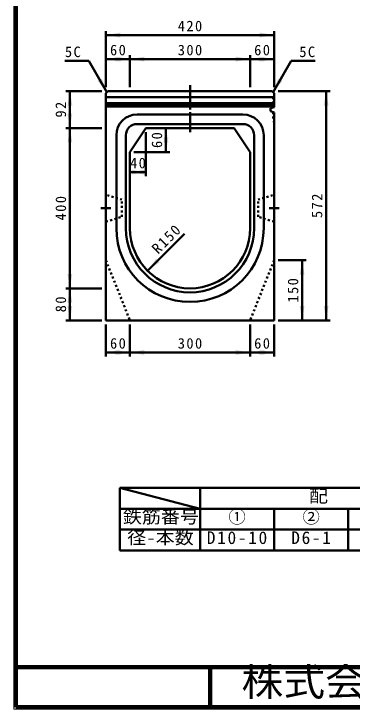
# Model space of a CAD drawing. Units: millimetres, scale not verified. Extents: x 100 to 4105, y 100 to 2870.
# Drawn here: x 100 to 945, y 100 to 1835 of the extents above; entities that cross this region are included whole.
import ezdxf
from ezdxf.enums import TextEntityAlignment as Align

# ---------------------------------------------------------------- set-up
doc = ezdxf.new("R2010")
doc.units = ezdxf.units.MM
doc.header["$LTSCALE"] = 5
for name, pattern in [('USER1', [2.2, 1, -1.2]), ('USER2', [6.847826, 4.565218, -2.282608]), ('USER3', [13.4, 10, -1.2, 1, -1.2])]:
    doc.linetypes.add(name, pattern=pattern)
doc.layers.add('V-nasSTD', color=7, linetype='Continuous', lineweight=35)
doc.styles.add('ＭＳ ゴシック', font='')
doc.styles.get('ＭＳ ゴシック').set_extended_font_data('MS Gothic')

msp = doc.modelspace()

# ---------------------------------------------------------------- hatches: boundary and pattern name
at = {"layer": 'V-nasSTD'}
for points in [[(365.913, 1787.976), (329.913, 1781.976), (365.913, 1775.976)], [(713.913, 1775.976), (749.913, 1781.976), (713.913, 1787.976)], [(365.913, 1727.976), (329.913, 1721.976), (365.913, 1715.976)], [(353.913, 1715.976), (389.913, 1721.976), (353.913, 1727.976)], [(425.913, 1727.976), (389.913, 1721.976), (425.913, 1715.976)], [(653.913, 1715.976), (689.913, 1721.976), (653.913, 1727.976)], [(725.913, 1727.976), (689.913, 1721.976), (725.913, 1715.976)], [(713.913, 1715.976), (749.913, 1721.976), (713.913, 1727.976)], [(319.61, 1673.653), (332.413, 1639.476), (309.217, 1667.653)], [(760.217, 1673.653), (747.413, 1639.476), (770.61, 1667.653)], [(233.913, 1605.976), (239.913, 1641.976), (245.913, 1605.976)], [(885.913, 1605.976), (879.913, 1641.976), (873.913, 1605.976)], [(245.913, 1585.976), (239.913, 1549.976), (233.913, 1585.976)], [(245.913, 1513.976), (239.913, 1549.976), (233.913, 1513.976)], [(485.913, 1513.976), (479.913, 1549.976), (473.913, 1513.976)], [(473.913, 1525.976), (479.913, 1489.976), (485.913, 1525.976)], [(425.913, 1445.976), (389.913, 1439.976), (425.913, 1433.976)], [(393.913, 1433.976), (429.913, 1439.976), (393.913, 1445.976)], [(455.061, 1223.608), (433.847, 1193.91), (463.546, 1215.123)], [(825.913, 1183.976), (819.913, 1219.976), (813.913, 1183.976)], [(233.913, 1185.976), (239.913, 1149.976), (245.913, 1185.976)], [(245.913, 1113.976), (239.913, 1149.976), (233.913, 1113.976)], [(233.913, 1105.976), (239.913, 1069.976), (245.913, 1105.976)], [(813.913, 1105.976), (819.913, 1069.976), (825.913, 1105.976)], [(873.913, 1105.976), (879.913, 1069.976), (885.913, 1105.976)], [(365.913, 995.976), (329.913, 989.976), (365.913, 983.976)], [(353.913, 983.976), (389.913, 989.976), (353.913, 995.976)], [(425.913, 995.976), (389.913, 989.976), (425.913, 983.976)], [(653.913, 983.976), (689.913, 989.976), (653.913, 995.976)], [(725.913, 995.976), (689.913, 989.976), (725.913, 983.976)], [(713.913, 983.976), (749.913, 989.976), (713.913, 995.976)]]:
    msp.add_hatch(color=256, dxfattribs=at).paths.add_polyline_path(points)

# ---------------------------------------------------------------- linework, layer by layer
at = {"layer": 'V-nasSTD', "lineweight": 100}
for p, q in [((105, 2865), (105, 105)), ((105, 205), (4100, 205)), ((590, 205), (590, 105)), ((105, 105), (4100, 105))]:
    msp.add_line(p, q, dxfattribs=at)
at = {"layer": 'V-nasSTD', "lineweight": 50}
for p, q in [((329.913, 1651.976), (329.913, 1791.976)), ((749.913, 1651.976), (749.913, 1791.976)), ((329.913, 1781.976), (749.913, 1781.976)), ((329.913, 1721.976), (389.913, 1721.976)), ((389.913, 1651.976), (389.913, 1731.976)), ((389.913, 1721.976), (689.913, 1721.976)), ((689.913, 1651.976), (689.913, 1731.976)), ((689.913, 1721.976), (749.913, 1721.976)), ((287.413, 1717.418), (227.413, 1717.418)), ((287.413, 1717.418), (332.413, 1639.476)), ((792.413, 1717.418), (747.413, 1639.476)), ((792.413, 1717.418), (852.413, 1717.418)), ((319.913, 1641.976), (229.913, 1641.976)), ((239.913, 1549.976), (239.913, 1641.976)), ((334.913, 1641.976), (329.913, 1636.976)), ((329.913, 1069.976), (329.913, 1636.976)), ((334.913, 1641.976), (744.913, 1641.976)), ((744.913, 1641.976), (749.913, 1636.976)), ((749.913, 1636.976), (749.913, 1601.991)), ((759.913, 1641.976), (889.913, 1641.976)), ((879.913, 1069.976), (879.913, 1641.976)), ((329.913, 1626.976), (749.913, 1626.976)), ((329.913, 1611.976), (749.913, 1611.976)), ((329.913, 1606.976), (749.913, 1606.976)), ((329.913, 1603.976), (749.913, 1603.976)), ((740.913, 1599.976), (749.913, 1601.991)), ((740.913, 1591.976), (740.913, 1599.976)), ((671.913, 1583.976), (407.913, 1583.976)), ((740.913, 1591.976), (749.913, 1588.618)), ((749.913, 1069.976), (749.913, 1588.618)), ((319.913, 1549.976), (229.913, 1549.976)), ((239.913, 1149.976), (239.913, 1549.976)), ((429.913, 1549.976), (389.913, 1489.976)), ((671.913, 1559.976), (407.913, 1559.976)), ((429.913, 1549.976), (649.913, 1549.976)), ((479.913, 1489.976), (479.913, 1549.976)), ((649.913, 1549.976), (689.913, 1489.976)), ((355.913, 1531.976), (355.913, 1299.976)), ((379.913, 1531.976), (379.913, 1299.976)), ((429.913, 1539.976), (429.913, 1429.976)), ((699.913, 1299.976), (699.913, 1531.976)), ((723.913, 1299.976), (723.913, 1531.976)), ((389.913, 1489.976), (389.913, 1299.976)), ((399.913, 1489.976), (489.913, 1489.976)), ((689.913, 1489.976), (689.913, 1299.976)), ((389.913, 1439.976), (429.913, 1439.976)), ((433.847, 1193.91), (525.771, 1285.834)), ((759.913, 1219.976), (829.913, 1219.976)), ((819.913, 1069.976), (819.913, 1219.976)), ((319.913, 1149.976), (229.913, 1149.976)), ((239.913, 1069.976), (239.913, 1149.976)), ((319.913, 1069.976), (229.913, 1069.976)), ((329.913, 1069.976), (749.913, 1069.976)), ((329.913, 1059.976), (329.913, 979.976)), ((389.913, 1059.976), (389.913, 979.976)), ((689.913, 1059.976), (689.913, 979.976)), ((749.913, 1059.976), (749.913, 979.976)), ((759.913, 1069.976), (889.913, 1069.976)), ((329.913, 989.976), (389.913, 989.976)), ((389.913, 989.976), (689.913, 989.976)), ((689.913, 989.976), (749.913, 989.976)), ((365, 652), (365, 600)), ((565, 652), (365, 652)), ((365, 652), (565, 600)), ((565, 600), (565, 652)), ((750, 652), (565, 652)), ((935, 652), (750, 652)), ((1120, 652), (935, 652)), ((365, 600), (530, 600)), ((365, 600), (365, 548)), ((565, 600), (365, 600)), ((565, 600), (750, 600)), ((565, 548), (565, 600)), ((565, 600), (565, 548)), ((750, 600), (935, 600)), ((750, 548), (750, 600)), ((750, 600), (750, 548)), ((935, 600), (1120, 600)), ((935, 548), (935, 600)), ((935, 600), (935, 548)), ((365, 548), (365, 496)), ((565, 548), (365, 548)), ((565, 548), (750, 548)), ((565, 496), (565, 548)), ((565, 548), (565, 496)), ((750, 548), (935, 548)), ((750, 496), (750, 548)), ((750, 548), (750, 496)), ((935, 548), (1120, 548)), ((935, 496), (935, 548)), ((935, 548), (935, 496)), ((365, 496), (565, 496)), ((565, 496), (750, 496)), ((750, 496), (935, 496)), ((935, 496), (1120, 496))]:
    msp.add_line(p, q, dxfattribs=at)
at = {"layer": 'V-nasSTD', "linetype": 'USER3', "lineweight": 50}
for p, q in [((539.913, 1656.976), (539.913, 1534.976)), ((342.413, 1349.976), (317.413, 1349.976)), ((737.413, 1349.976), (762.413, 1349.976))]:
    msp.add_line(p, q, dxfattribs=at)
at = {"layer": 'V-nasSTD', "linetype": 'USER1', "lineweight": 50}
for p, q in [((747.613, 1626.976), (749.913, 1629.276)), ((747.613, 1626.976), (747.613, 1601.476)), ((747.613, 1589.476), (747.613, 1566.976)), ((747.613, 1566.976), (749.913, 1564.676)), ((369.913, 1371.476), (329.913, 1383.476)), ((369.913, 1328.476), (369.913, 1371.476)), ((709.913, 1371.476), (749.913, 1383.476)), ((709.913, 1328.476), (709.913, 1371.476)), ((329.913, 1316.476), (369.913, 1328.476)), ((749.913, 1316.476), (709.913, 1328.476)), ((329.913, 1219.976), (389.913, 1069.976)), ((749.913, 1219.976), (689.913, 1069.976))]:
    msp.add_line(p, q, dxfattribs=at)
at = {"layer": 'V-nasSTD', "linetype": 'USER2', "lineweight": 50}
for p, q in [((329.913, 1383.476), (329.913, 1316.476)), ((749.913, 1383.476), (749.913, 1316.476))]:
    msp.add_line(p, q, dxfattribs=at)
at = {"layer": 'V-nasSTD', "lineweight": 13}
msp.add_lwpolyline([(100, 100), (100, 2870), (4105, 2870), (4105, 100)], close=True, dxfattribs=at)
at = {"layer": 'V-nasSTD', "lineweight": 50}
for centre, radius, start, end in [((407.913, 1531.976), 52, 90, 180), ((671.913, 1531.976), 52, 0, 90), ((407.913, 1531.976), 28, 90, 180), ((671.913, 1531.976), 28, 0, 90), ((539.913, 1299.976), 184, 180, 270), ((539.913, 1299.976), 160, 180, 270), ((539.913, 1299.976), 150, 180, 270), ((539.913, 1299.976), 150, 270, 0), ((539.913, 1299.976), 184, 270, 0), ((539.913, 1299.976), 160, 270, 0)]:
    msp.add_arc(centre, radius, start, end, dxfattribs=at)

# ---------------------------------------------------------------- texts
at = {"layer": 'V-nasSTD', "style": 'ＭＳ ゴシック', "width": 1.1}
for s, height, p in [('配\u3000\u3000\u3000\u3000\u3000\u3000\u3000\u3000\u3000\u3000筋', 31.67, (837.04, 647.6)), ('鉄筋番号', 31.67, (372.12, 595.6)), ('径-本数', 31.67, (382.92, 543.6)), ('株式会社船生コンクリート工業', 69.65, (668.279, 202.55))]:
    msp.add_text(s, height=height, dxfattribs=at).set_placement(p, align=Align.TOP_LEFT)
at = {"layer": 'V-nasSTD', "style": 'ＭＳ ゴシック'}
for s, p in [('①', (635.9, 595.6)), ('②', (820.9, 595.6))]:
    msp.add_text(s, height=31.67, dxfattribs=at).set_placement(p, align=Align.TOP_LEFT)
at = {"layer": 'V-nasSTD', "attachment_point": 1, "style": 'ＭＳ ゴシック'}
for s, insert, char_height in [('\\T1.2;420', (509.313, 1817.976), 26.39), ('\\T1.2;5C', (227.413, 1753.418), 26.39), ('\\T1.2;60', (340.113, 1757.976), 26.39), ('\\T1.2;300', (509.313, 1757.976), 26.39), ('\\T1.2;60', (700.113, 1757.976), 26.39), ('\\T1.2;5C', (812.813, 1753.418), 26.39), ('\\T1.2;40', (390.113, 1475.976), 26.39), ('\\T1.2;60', (340.113, 1025.976), 26.39), ('\\T1.2;300', (509.313, 1025.976), 26.39), ('\\T1.2;60', (700.113, 1025.976), 26.39), ('\\T1.2;D10-10', (581.9, 543.6), 31.67), ('\\T1.2;D6-1', (792.82, 543.6), 31.67)]:
    msp.add_mtext(s, dxfattribs=dict(at, insert=insert, char_height=char_height))
at = {"layer": 'V-nasSTD', "char_height": 26.39, "attachment_point": 1, "style": 'ＭＳ ゴシック'}
for s, insert, rotation in [('\\T1.2;92', (203.913, 1576.176), 90), ('\\T1.2;60', (443.913, 1500.176), 90), ('\\T1.2;400', (203.913, 1319.376), 90), ('\\T1.2;572', (843.913, 1325.376), 90), ('\\T1.2;R150', (441.767, 1252.741), 45), ('\\T1.2;150', (783.913, 1114.376), 90), ('\\T1.2;80', (203.913, 1090.176), 90)]:
    msp.add_mtext(s, dxfattribs=dict(at, insert=insert, rotation=rotation))

doc.saveas('drawing.dxf')
